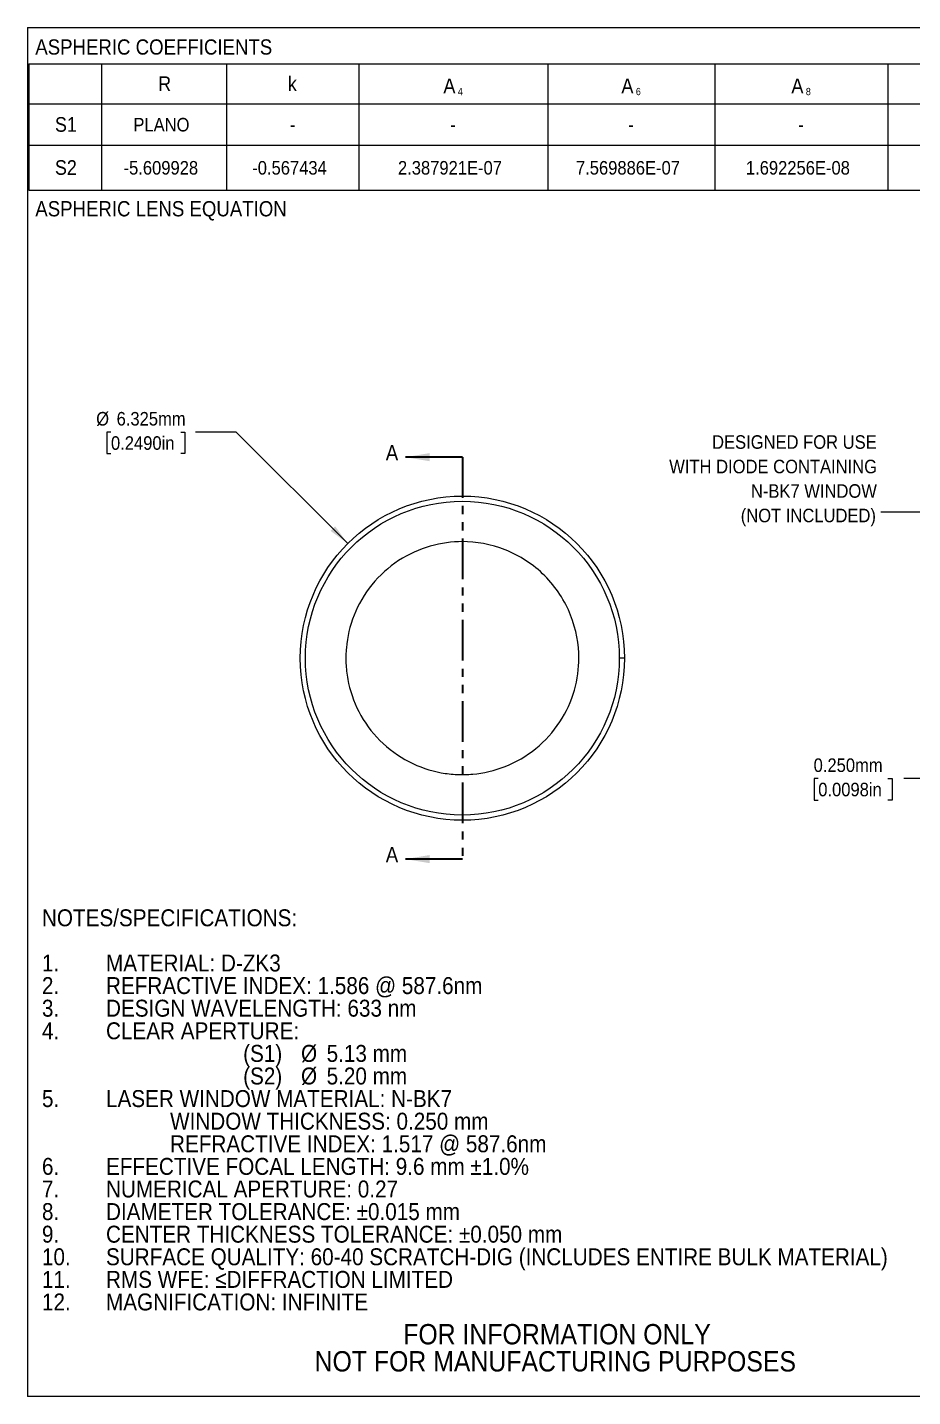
# Model space of a CAD drawing. Header units: millimetres. Extents: x 2 to 278, y 1 to 215.
# Drawn here: x 1.6 to 139.8, y 0.9 to 214.6 of the extents above; entities that cross this region are included whole.
import ezdxf

# ---------------------------------------------------------------- set-up
doc = ezdxf.new("R2010")
doc.units = ezdxf.units.MM
doc.linetypes.add('PHANTOM', pattern=[12.7, 6.35, -1.27, 1.27, -1.27, 1.27, -1.27])
doc.styles.add('SLDTEXTSTYLE0', font='GOTHIC.TTF', dxfattribs={"width": 0.913})
doc.styles.add('SLDTEXTSTYLE1', font='GOTHIC.TTF', dxfattribs={"width": 0.913, "bigfont": 'bigfont'})
doc.styles.get("Standard").update_dxf_attribs({"font": 'GOTHIC.TTF'})
doc.dimstyles.new('SLDDIMSTYLE0', dxfattribs={"dimtxt": 2.116667, "dimasz": 3.3, "dimexe": 0, "dimexo": 0.0625, "dimgap": 0.529167, "dimtad": 0, "dimtih": 1, "dimtoh": 1, "dimdec": 3, "dimlfac": 0.125, "dimrnd": 1e-09, "dimzin": 12, "dimdsep": 46, "dimtxsty": 'SLDTEXTSTYLE0', "dimsah": 1, "dimcen": 0, "dimadec": 0, "dimazin": 3, "dimtfac": 1, "dimtdec": 3, "dimtofl": 0, "dimtmove": 0, "dimatfit": 3, "dimfxl": 1, "dimfrac": 2, "dimtolj": 1, "dimtzin": 12, "dimarcsym": 0})
doc.dimstyles.new('SLDDIMSTYLE4', dxfattribs={"dimtxt": 2.116667, "dimasz": 3.3, "dimexe": 0, "dimexo": 0.0625, "dimgap": 0.529167, "dimtad": 0, "dimtih": 1, "dimtoh": 1, "dimdec": 3, "dimlfac": 0.125, "dimrnd": 1e-09, "dimzin": 0, "dimdsep": 46, "dimtxsty": 'SLDTEXTSTYLE0', "dimsah": 1, "dimcen": 0.09, "dimadec": 0, "dimazin": 0, "dimtfac": 1, "dimtdec": 3, "dimtmove": 0, "dimatfit": 0, "dimfxl": 1, "dimfrac": 2, "dimtolj": 1, "dimtzin": 12, "dimarcsym": 0})
doc.dimstyles.new('SLDDIMSTYLE5', dxfattribs={"dimtxt": 0.18, "dimasz": 3.3, "dimexe": 0, "dimexo": 0.0625, "dimgap": 0, "dimtad": 0, "dimtih": 1, "dimtoh": 1, "dimdec": 0, "dimrnd": 1e-09, "dimzin": 0, "dimdsep": 46, "dimtxsty": 'STANDARD', "dimsah": 1, "dimcen": 0.09, "dimadec": 0, "dimazin": 0, "dimtfac": 3.3, "dimtdec": 0, "dimtofl": 0, "dimtmove": 0, "dimatfit": 3, "dimfxl": 1, "dimfrac": 2, "dimtolj": 1, "dimtzin": 0, "dimarcsym": 0})

# ---------------------------------------------------------------- blocks, each defined once
blk = doc.blocks.new('SW_TABLEANNOTATION_0')
at = {"color": 0, "linetype": 'Continuous', "lineweight": 18}
for p, q in [((0, 0), (0, -6.27)), ((0, 0), (11.38, 0)), ((11.38, 0), (11.38, -6.27)), ((11.38, 0), (30.89, 0)), ((30.89, 0), (30.89, -6.27)), ((30.89, 0), (51.55, 0)), ((51.55, 0), (51.55, -6.27)), ((51.55, 0), (81.03, 0)), ((81.03, 0), (81.03, -6.27)), ((81.03, 0), (107.13, 0)), ((107.13, 0), (107.13, -6.27)), ((107.13, 0), (134.1, 0)), ((134.1, 0), (134.1, -6.27)), ((134.1, 0), (162.2, 0)), ((162.2, 0), (162.2, -6.27)), ((162.2, 0), (191.54, 0)), ((191.54, 0), (191.54, -6.27)), ((191.54, 0), (220.87, 0)), ((220.87, 0), (220.87, -6.27)), ((220.87, 0), (249.36, 0)), ((249.36, 0), (249.36, -6.27)), ((0, -6.27), (0, -12.71)), ((0, -6.27), (11.38, -6.27)), ((11.38, -6.27), (11.38, -12.71)), ((11.38, -6.27), (30.89, -6.27)), ((30.89, -6.27), (30.89, -12.71)), ((30.89, -6.27), (51.55, -6.27)), ((51.55, -6.27), (51.55, -12.71)), ((51.55, -6.27), (81.03, -6.27)), ((81.03, -6.27), (81.03, -12.71)), ((81.03, -6.27), (107.13, -6.27)), ((107.13, -6.27), (107.13, -12.71)), ((107.13, -6.27), (134.1, -6.27)), ((134.1, -6.27), (134.1, -12.71)), ((134.1, -6.27), (162.2, -6.27)), ((162.2, -6.27), (162.2, -12.71)), ((162.2, -6.27), (191.54, -6.27)), ((191.54, -6.27), (191.54, -12.71)), ((191.54, -6.27), (220.87, -6.27)), ((220.87, -6.27), (220.87, -12.71)), ((220.87, -6.27), (249.36, -6.27)), ((249.36, -6.27), (249.36, -12.71)), ((0, -12.71), (0, -19.73)), ((0, -12.71), (11.38, -12.71)), ((11.38, -12.71), (11.38, -19.73)), ((11.38, -12.71), (30.89, -12.71)), ((30.89, -12.71), (30.89, -19.73)), ((30.89, -12.71), (51.55, -12.71)), ((51.55, -12.71), (51.55, -19.73)), ((51.55, -12.71), (81.03, -12.71)), ((81.03, -12.71), (81.03, -19.73)), ((81.03, -12.71), (107.13, -12.71)), ((107.13, -12.71), (107.13, -19.73)), ((107.13, -12.71), (134.1, -12.71)), ((134.1, -12.71), (134.1, -19.73)), ((134.1, -12.71), (162.2, -12.71)), ((162.2, -12.71), (162.2, -19.73)), ((162.2, -12.71), (191.54, -12.71)), ((191.54, -12.71), (191.54, -19.73)), ((191.54, -12.71), (220.87, -12.71)), ((220.87, -12.71), (220.87, -19.73)), ((220.87, -12.71), (249.36, -12.71)), ((249.36, -12.71), (249.36, -19.73)), ((0, -19.73), (11.38, -19.73)), ((11.38, -19.73), (30.89, -19.73)), ((30.89, -19.73), (51.55, -19.73)), ((51.55, -19.73), (81.03, -19.73)), ((81.03, -19.73), (107.13, -19.73)), ((107.13, -19.73), (134.1, -19.73)), ((134.1, -19.73), (162.2, -19.73)), ((162.2, -19.73), (191.54, -19.73)), ((191.54, -19.73), (220.87, -19.73)), ((220.87, -19.73), (249.36, -19.73))]:
    blk.add_line(p, q, dxfattribs=at)
at = {"color": 0, "linetype": 'Continuous', "lineweight": 0, "attachment_point": 1, "style": 'SLDTEXTSTYLE0'}
for s, insert, char_height in [('R', (20.21, -1.98), 2.29), ('k', (40.45, -1.98), 2.29), ('A', (64.74, -2.31), 2.29), ('4', (66.99, -3.77), 1.14), ('A', (92.53, -2.31), 2.29), ('6', (94.78, -3.77), 1.14), ('A', (119.07, -2.31), 2.29), ('8', (121.32, -3.77), 1.14), ('A', (146.18, -2.31), 2.29), ('10', (148.44, -3.77), 1.143), ('A', (174.9, -2.31), 2.29), ('12', (177.15, -3.77), 1.143), ('A', (204.23, -2.31), 2.29), ('14', (206.49, -3.77), 1.143), ('A', (233.14, -2.31), 2.29), ('16', (235.4, -3.77), 1.143), ('S1', (4.09, -8.34), 2.286), ('PLANO', (16.33, -8.46), 2.117), ('-', (40.75, -8.46), 2.12), ('-', (65.82, -8.46), 2.12), ('-', (93.61, -8.46), 2.12), ('-', (120.15, -8.46), 2.12), ('-', (147.69, -8.46), 2.12), ('-', (176.4, -8.46), 2.12), ('-', (205.74, -8.46), 2.12), ('-', (234.65, -8.46), 2.12), ('S2', (4.09, -15.06), 2.286), ('-5.609928', (14.8, -15.19), 2.117), ('-0.567434', (34.89, -15.19), 2.117), ('2.387921E-07', (57.64, -15.19), 2.1167), ('7.569886E-07', (85.43, -15.19), 2.1167), ('1.692256E-08', (111.96, -15.19), 2.1167), ('2.305947E-10', (139.5, -15.19), 2.1167), ('-', (176.4, -15.19), 2.12), ('-', (205.74, -15.19), 2.12), ('-', (234.65, -15.19), 2.12)]:
    blk.add_mtext(s, dxfattribs=dict(at, insert=insert, char_height=char_height))
blk = doc.blocks.new('_D')
at = {"color": 7, "linetype": 'Continuous', "lineweight": 0}
for p, q in [((14.63, 151.48), (13.99, 151.48)), ((13.99, 151.48), (13.99, 148.12)), ((25.52, 151.48), (26.16, 151.48)), ((26.16, 151.48), (26.16, 148.12)), ((34.19, 151.48), (27.84, 151.48)), ((51.6, 134.07), (34.19, 151.48)), ((13.99, 148.12), (14.63, 148.12)), ((26.16, 148.12), (25.52, 148.12))]:
    blk.add_line(p, q, dxfattribs=at)
at = {"color": 7, "linetype": 'Continuous', "lineweight": 18}
blk.add_solid([(51.6, 134.07), (49.62, 136.76), (48.91, 136.05)], dxfattribs=at)
at = {"color": 7, "linetype": 'Continuous', "lineweight": 18, "char_height": 2.117, "attachment_point": 1, "style": 'SLDTEXTSTYLE0'}
for s, insert in [('%%c', (12.32, 154.61)), ('6.325mm', (15.51, 154.61)), ('0.2490in', (14.63, 150.82))]:
    blk.add_mtext(s, dxfattribs=dict(at, insert=insert))
blk = doc.blocks.new('_D_4')
at = {"color": 7, "linetype": 'Continuous', "lineweight": 0}
for p, q in [((145.85, 110.91), (145.85, 95.59)), ((147.85, 110.91), (147.85, 95.59)), ((125.05, 97.39), (124.41, 97.39)), ((124.41, 97.39), (124.41, 94.03)), ((135.94, 97.39), (136.58, 97.39)), ((136.58, 97.39), (136.58, 94.03)), ((145.85, 97.39), (138.43, 97.39)), ((147.85, 97.39), (154.2, 97.39)), ((124.41, 94.03), (125.05, 94.03)), ((136.58, 94.03), (135.94, 94.03))]:
    blk.add_line(p, q, dxfattribs=at)
at = {"color": 7, "linetype": 'Continuous', "lineweight": 18}
for points in [[(145.85, 97.39), (142.55, 97.89), (142.55, 96.89)], [(147.85, 97.39), (151.15, 96.89), (151.15, 97.89)]]:
    blk.add_solid(points, dxfattribs=at)
at = {"color": 7, "linetype": 'Continuous', "lineweight": 18, "char_height": 2.117, "attachment_point": 1, "style": 'SLDTEXTSTYLE0'}
for s, insert in [('0.250mm', (124.33, 100.53)), ('0.0098in', (125.05, 96.73))]:
    blk.add_mtext(s, dxfattribs=dict(at, insert=insert))

msp = doc.modelspace()

# ---------------------------------------------------------------- linework, layer by layer
at = {"color": 7, "linetype": 'Continuous', "lineweight": 18}
for p, q in [((1.5794, 214.6454), (277.9892, 214.6454)), ((1.5794, 214.6454), (1.5794, 0.9032)), ((277.9892, 0.9032), (1.5794, 0.9032))]:
    msp.add_line(p, q, dxfattribs=at)
at = {"color": 7, "linetype": 'Continuous', "lineweight": 35}
for p, q in [((69.4882, 147.5531), (60.5982, 147.5531)), ((69.4882, 84.8091), (60.5982, 84.8091))]:
    msp.add_line(p, q, dxfattribs=at)
at = {"color": 7, "linetype": 'PHANTOM', "lineweight": 35}
msp.add_line((69.4882, 147.5531), (69.4882, 84.8091), dxfattribs=at)
at = {"color": 1, "linetype": 'PHANTOM', "lineweight": 18}
msp.add_line((94.7882, 116.1811), (93.9882, 116.1811), dxfattribs=at)
at = {"color": 7, "linetype": 'Continuous', "lineweight": 18}
msp.add_circle((69.4882, 116.1811), 25.3, dxfattribs=at)
at = {"color": 1, "linetype": 'Continuous', "lineweight": 18}
msp.add_circle((69.4882, 116.1811), 24.5, dxfattribs=at)
at = {"color": 7, "linetype": 'Continuous', "lineweight": 18}
for points, knots in [([(69.4882, 134.3658), (67.8809, 134.3658), (66.1812, 134.1494), (62.7879, 133.1782), (61.0968, 132.4211), (57.978, 130.3821), (56.5542, 129.1009), (54.1868, 126.1848), (53.245, 124.5536), (51.9157, 121.1959), (51.5267, 119.4728), (51.3023, 116.9862), (51.2852, 116.1877), (51.3581, 114.553), (51.4509, 113.7165), (51.9196, 111.1835), (52.4906, 109.4623), (54.1796, 106.1956), (55.2982, 104.6541), (57.9613, 101.991), (59.5028, 100.8724), (62.7694, 99.1834), (64.4906, 98.6125), (67.0236, 98.1437), (67.8602, 98.051), (69.4949, 97.978), (70.2933, 97.9952), (72.7799, 98.2195), (74.5031, 98.6085), (77.8608, 99.9378), (79.492, 100.8796), (82.408, 103.2471), (83.6892, 104.6708), (85.7282, 107.7897), (86.4854, 109.4807), (87.4566, 112.8741), (87.6729, 114.5738), (87.6729, 116.1811)], [0, 0, 0, 0, 0.0625, 0.0625, 0.125, 0.125, 0.1875, 0.1875, 0.25, 0.25, 0.3125, 0.3125, 0.34375, 0.34375, 0.375, 0.375, 0.4375, 0.4375, 0.5, 0.5, 0.5625, 0.5625, 0.625, 0.625, 0.65625, 0.65625, 0.6875, 0.6875, 0.75, 0.75, 0.8125, 0.8125, 0.875, 0.875, 0.9375, 0.9375, 1, 1, 1, 1]), ([(87.6729, 116.1811), (87.6729, 118.3242), (87.2823, 120.6363), (85.5099, 125.1132), (84.1221, 127.2642), (80.5713, 130.815), (78.4204, 132.2028), (73.9434, 133.9752), (71.6313, 134.3658), (69.4882, 134.3658)], [0, 0, 0, 0, 0.25, 0.25, 0.5, 0.5, 0.75, 0.75, 1, 1, 1, 1])]:
    msp.add_open_spline(points, degree=3, knots=knots, dxfattribs=at)
at = {"color": 7, "linetype": 'Continuous', "lineweight": 35}
for points in [[(60.5982, 147.5531), (64.4082, 146.9181), (64.4082, 148.1881)], [(60.5982, 84.8091), (64.4082, 84.1741), (64.4082, 85.4441)]]:
    msp.add_solid(points, dxfattribs=at)

# ---------------------------------------------------------------- block references
at = {"color": 7, "linetype": 'Continuous', "lineweight": 0}
msp.add_blockref('SW_TABLEANNOTATION_0', (1.794, 208.9736), dxfattribs=at)

# ---------------------------------------------------------------- texts
for s, insert, char_height, attachment_point, style in [('ASPHERIC COEFFICIENTS', (2.814, 212.7742), 2.38125, 1, 'SLDTEXTSTYLE0'), ('ASPHERIC LENS EQUATION', (2.814, 187.5241), 2.38125, 1, 'SLDTEXTSTYLE0'), ('DESIGNED FOR USE', (134.1772, 150.9762), 2.116667, 3, 'SLDTEXTSTYLE0'), ('WITH DIODE CONTAINING', (134.2302, 147.1539), 2.116667, 3, 'SLDTEXTSTYLE0'), ('N-BK7 WINDOW', (134.2091, 143.3317), 2.116667, 3, 'SLDTEXTSTYLE0'), ('(NOT INCLUDED)', (134.0567, 139.5095), 2.116667, 3, 'SLDTEXTSTYLE0'), ('NOTES/SPECIFICATIONS:', (3.8552, 76.972), 2.645833, 1, 'SLDTEXTSTYLE0'), ('1.', (3.8552, 69.9164), 2.64583, 1, 'SLDTEXTSTYLE0'), ('MATERIAL: D-ZK3', (13.8552, 69.9164), 2.645833, 1, 'SLDTEXTSTYLE0'), ('2.', (3.8552, 66.3886), 2.64583, 1, 'SLDTEXTSTYLE0'), ('REFRACTIVE INDEX: 1.586 @ 587.6nm', (13.8552, 66.3886), 2.645833, 1, 'SLDTEXTSTYLE0'), ('3.', (3.8552, 62.8609), 2.64583, 1, 'SLDTEXTSTYLE0'), ('DESIGN WAVELENGTH: 633 nm', (13.8552, 62.8609), 2.645833, 1, 'SLDTEXTSTYLE0'), ('4.', (3.8552, 59.3331), 2.64583, 1, 'SLDTEXTSTYLE0'), ('CLEAR APERTURE:', (13.8552, 59.3331), 2.645833, 1, 'SLDTEXTSTYLE0'), ('                                   (S1)', (3.8552, 55.8053), 2.645833, 1, 'SLDTEXTSTYLE0'), ('%%c', (44.3021, 55.8053), 2.64583, 1, 'SLDTEXTSTYLE0'), ('5.13 mm', (48.2959, 55.8053), 2.64583, 1, 'SLDTEXTSTYLE0'), ('                                   (S2)', (3.8552, 52.2775), 2.645833, 1, 'SLDTEXTSTYLE0'), ('%%c', (44.3021, 52.2775), 2.64583, 1, 'SLDTEXTSTYLE0'), ('5.20 mm', (48.2959, 52.2775), 2.64583, 1, 'SLDTEXTSTYLE0'), ('5.', (3.8552, 48.7498), 2.64583, 1, 'SLDTEXTSTYLE0'), ('LASER WINDOW MATERIAL: N-BK7 ', (13.8552, 48.7498), 2.645833, 1, 'SLDTEXTSTYLE0'), ('WINDOW THICKNESS: 0.250 mm', (23.8552, 45.222), 2.645833, 1, 'SLDTEXTSTYLE0'), ('REFRACTIVE INDEX: 1.517 @ 587.6nm', (23.8552, 41.6942), 2.645833, 1, 'SLDTEXTSTYLE0'), ('6.', (3.8552, 38.1664), 2.64583, 1, 'SLDTEXTSTYLE0'), ('EFFECTIVE FOCAL LENGTH: 9.6 mm ±1.0%', (13.8552, 38.1664), 2.645833, 1, 'SLDTEXTSTYLE0'), ('7.', (3.8552, 34.6386), 2.64583, 1, 'SLDTEXTSTYLE0'), ('NUMERICAL APERTURE: 0.27', (13.8552, 34.6386), 2.645833, 1, 'SLDTEXTSTYLE0'), ('8.', (3.8552, 31.1109), 2.64583, 1, 'SLDTEXTSTYLE0'), ('DIAMETER TOLERANCE: ±0.015 mm', (13.8552, 31.1109), 2.645833, 1, 'SLDTEXTSTYLE0'), ('9.', (3.8552, 27.5831), 2.64583, 1, 'SLDTEXTSTYLE0'), ('CENTER THICKNESS TOLERANCE: ±0.050 mm', (13.8552, 27.5831), 2.645833, 1, 'SLDTEXTSTYLE0'), ('10.', (3.8552, 24.0553), 2.64583, 1, 'SLDTEXTSTYLE0'), ('SURFACE QUALITY: 60-40 SCRATCH-DIG (INCLUDES ENTIRE BULK MATERIAL)', (13.8552, 24.0553), 2.645833, 1, 'SLDTEXTSTYLE0'), ('11.', (3.8552, 20.5275), 2.64583, 1, 'SLDTEXTSTYLE0'), ('RMS WFE: ≤DIFFRACTION LIMITED', (13.8552, 20.5275), 2.645833, 1, 'SLDTEXTSTYLE1'), ('12.', (3.8552, 16.9998), 2.64583, 1, 'SLDTEXTSTYLE0'), ('MAGNIFICATION: INFINITE', (13.8552, 16.9998), 2.645833, 1, 'SLDTEXTSTYLE0'), ('FOR INFORMATION ONLY ', (84.2685, 12.2332), 3.175, 2, 'SLDTEXTSTYLE0'), ('NOT FOR MANUFACTURING PURPOSES', (83.9973, 7.9999), 3.175, 2, 'SLDTEXTSTYLE0')]:
    msp.add_mtext(s, dxfattribs=dict(at, insert=insert, char_height=char_height, attachment_point=attachment_point, style=style))
at = {"color": 7, "linetype": 'Continuous', "char_height": 2.3813, "attachment_point": 1, "style": 'SLDTEXTSTYLE0'}
for insert in [(57.5339, 149.4441), (57.5339, 86.7001)]:
    msp.add_mtext('A', dxfattribs=dict(at, insert=insert))

# ---------------------------------------------------------------- dimensions: what is measured, and where the dimension line sits
at = {"color": 7, "linetype": 'Continuous', "lineweight": 18}
dim = msp.add_diameter_dim_2p(p1=(87.378, 98.2913), p2=(51.5984, 134.0709), dimstyle='SLDDIMSTYLE0', dxfattribs=at)
dim.commit()
dim.dimension.update_dxf_attribs({"geometry": '_D', "text_midpoint": (20.0769, 151.4811), "dimtype": 163})
dim = msp.add_linear_dim(base=(147.8483, 97.3942), p1=(145.8483, 112.1811), p2=(147.8483, 112.1811), dimstyle='SLDDIMSTYLE4', dxfattribs=at)
dim.commit()
dim.dimension.update_dxf_attribs({"geometry": '_D_4', "text_midpoint": (130.4926, 97.3942), "dimtype": 160})

# ---------------------------------------------------------------- leaders
at = {"color": 7, "linetype": 'Continuous', "lineweight": 0}
msp.add_leader([(146.7164, 120.1811), (141.1752, 138.9875), (134.8252, 138.9875)], dimstyle='SLDDIMSTYLE5', dxfattribs=at)

doc.saveas('drawing.dxf')
